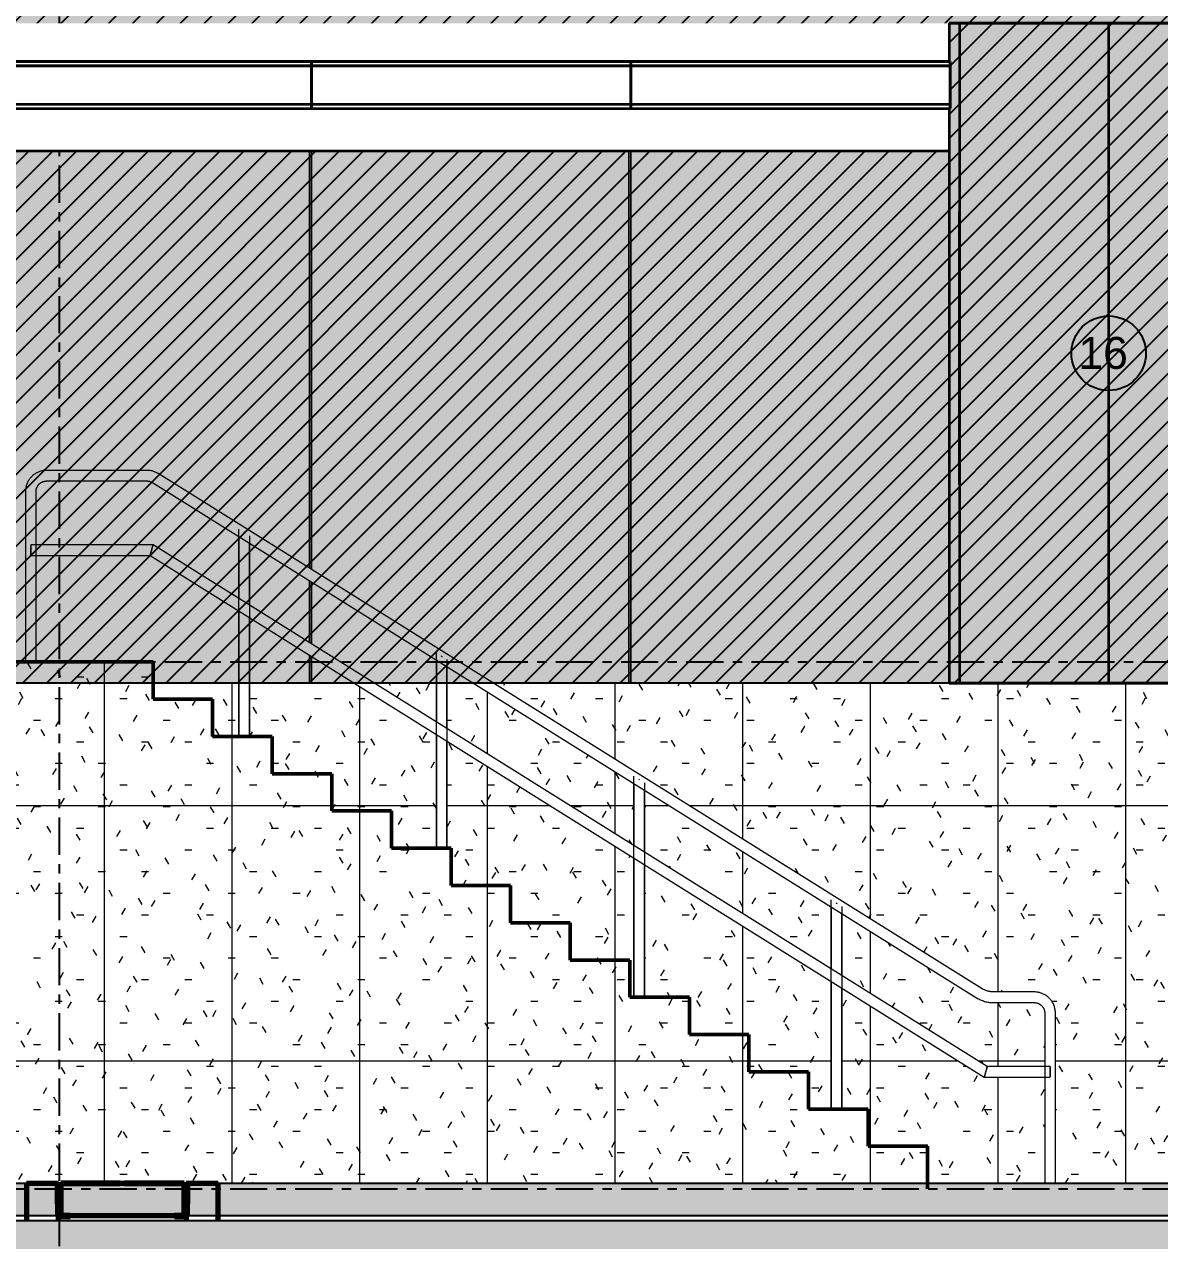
# Model space of a CAD drawing. Header units: millimetres. Extents: x -1379 to 1385823, y -4884429 to 548763.
# Drawn here: x 510165 to 515500, y -2343919 to -2338205 of the extents above; entities that cross this region are included whole.
import ezdxf
from ezdxf.enums import TextEntityAlignment as Align

# ---------------------------------------------------------------- set-up
doc = ezdxf.new("R2010")
doc.units = ezdxf.units.MM
doc.set_wipeout_variables(frame=1)
doc.linetypes.add('CENTER', pattern=[50.8, 31.75, -6.35, 6.35, -6.35])
doc.linetypes.add('TA_GL_000.70000', pattern=[1.925, 0.7, -0.175, 0.175, -0.175, 0.7])
for name, color, linetype in [('000 - 0_SYM_DWG_GRIDLINE_MAIN_COLOR_251', 7, 'Continuous'), ('000 - 0_SYM_DWG_SLOPE-SYM_TEXT_COLOR_3', 7, 'Continuous'), ('000 - CONCRETE_COL_HATCH_', 7, 'Continuous'), ('000 - EXISTING_PRECAST_CUT_COLOR_3', 7, 'Continuous'), ('000 - GRID', 7, 'CENTER')]:
    doc.layers.add(name, color=color, linetype=linetype)
for name, color, linetype, lineweight in [('A-ANNO-IDEN', 7, 'Continuous', 25), ('A-COLS-E', 7, 'Continuous', 35), ('A-DETL-GENF', 7, 'Continuous', 35), ('A-DETL-MEDM', 7, 'Continuous', 50), ('A-DETL-THIN', 7, 'Continuous', 25), ('A-DOOR-E', 7, 'Continuous', 35), ('A-FLOR-E', 7, 'Continuous', 35), ('A-FLOR-FNSH', 7, 'Continuous', 70), ('A-FLOR-HRAL', 7, 'Continuous', 35), ('A-FLOR-PATT', 7, 'Continuous', 70), ('A-GENM', 7, 'Continuous', 35), ('A-GLAZ-CURT', 7, 'Continuous', 35), ('A-WALL-PATT', 7, 'Continuous', 70), ('I-WALL-E', 7, 'Continuous', 50), ('S-BEAM', 7, 'Continuous', 35), ('S-STRS-E', 7, 'Continuous', 35), ('WALL-E', 7, 'Continuous', 50)]:
    doc.layers.add(name, color=color, linetype=linetype, lineweight=lineweight)
doc.styles.add('ARIAL', font='arial.ttf')
doc.styles.add('TA', font='', dxfattribs={"height": 4.5})
doc.styles.get('TA').set_extended_font_data('Cordia New')
pattern_1 = [(0, (11554.42, 0), (406.4, 101.6), [33.528, -271.272, 33.528, -271.272, -1625.6]), (0, (11554.42, 0), (406.4, 101.6), [-609.6, 33.528, -576.072, 33.528, -271.272, -711.2]), (0, (11554.42, 0), (406.4, 101.6), [-1524, 33.528, -169.672, 33.528, -474.472]), (120, (11706.82, 50.8), (-291.18818, 301.15272), [33.528, -271.272, 33.528, -271.272, -1625.6]), (120, (11706.82, 50.8), (-291.18818, 301.15272), [-609.6, 33.528, -576.072, 33.528, -271.272, -711.2]), (120, (11706.82, 50.8), (-291.18818, 301.15272), [-1524, 33.528, -169.672, 33.528, -474.472]), (240, (11757.62, 254), (-115.21182, -402.75272), [33.528, -271.272, 33.528, -271.272, -1625.6]), (240, (11757.62, 254), (-115.21182, -402.75272), [-609.6, 33.528, -576.072, 33.528, -271.272, -711.2]), (240, (11757.62, 254), (-115.21182, -402.75272), [-1524, 33.528, -169.672, 33.528, -474.472])]

# ---------------------------------------------------------------- blocks, each defined once
blk = doc.blocks.new('Handrail Type - Handrail_Internal_-5816216-IV01 - ELEVATION 3')
at = {"layer": 'A-FLOR-HRAL', "color": 7, "lineweight": 9}
for p, q in [((288404.6, 104300), (288404.6, 104324.1)), ((288404.6, 104324.1), (288404.6, 104300)), ((288404.6, 104300), (288404.6, 104275.9)), ((288404.6, 104275.9), (288404.6, 104300)), ((293194.6, 101850), (293194.6, 101874.1)), ((293194.6, 101874.1), (293194.6, 101850)), ((293194.6, 101850), (293194.6, 101825.9)), ((293194.6, 101825.9), (293194.6, 101850))]:
    blk.add_line(p, q, dxfattribs=at)
for points in [[(288972.5, 104300), (288971.8, 104297.8), (288970.6, 104293.5), (288968.8, 104287.4), (288967.3, 104282.1), (288966.2, 104278.1), (288965.7, 104276.4), (288965.5, 104275.9)], [(288965.5, 104275.9), (288965.7, 104276.4), (288966.2, 104278.1), (288967.3, 104282.1), (288968.8, 104287.4), (288970.6, 104293.5), (288971.8, 104297.8), (288972.5, 104300)], [(288972.5, 104300), (288973.1, 104302.2), (288974.3, 104306.5), (288976.1, 104312.6), (288977.6, 104317.9), (288978.7, 104321.9), (288979.2, 104323.6), (288979.4, 104324.1)], [(288979.4, 104324.1), (288979.2, 104323.6), (288978.7, 104321.9), (288977.6, 104317.9), (288976.1, 104312.6), (288974.3, 104306.5), (288973.1, 104302.2), (288972.5, 104300)], [(292892.5, 101850), (292893.1, 101852.2), (292894.3, 101856.5), (292896.1, 101862.6), (292897.6, 101867.9), (292898.7, 101871.9), (292899.2, 101873.6), (292899.4, 101874.1)], [(292899.4, 101874.1), (292899.2, 101873.6), (292898.7, 101871.9), (292897.6, 101867.9), (292896.1, 101862.6), (292894.3, 101856.5), (292893.1, 101852.2), (292892.5, 101850)], [(292892.5, 101850), (292891.8, 101847.8), (292890.6, 101843.5), (292888.8, 101837.4), (292887.3, 101832.1), (292886.2, 101828.1), (292885.7, 101826.4), (292885.5, 101825.9)], [(292885.5, 101825.9), (292885.7, 101826.4), (292886.2, 101828.1), (292887.3, 101832.1), (292888.8, 101837.4), (292890.6, 101843.5), (292891.8, 101847.8), (292892.5, 101850)]]:
    blk.add_open_spline(points, degree=3, dxfattribs=at)
blk = doc.blocks.new('Railing - 50mm-V142-IV01 - ELEVATION 3')
at = {"layer": 'A-FLOR-HRAL', "color": 7, "lineweight": 9}
for p, q in [((289382.6, 103425), (289382.6, 104398.1)), ((289405.4, 104384), (289407.6, 104382.5)), ((289407.6, 104382.5), (289409.9, 104381)), ((289432.6, 104366.9), (289432.6, 103425)), ((289407.6, 103425), (289407.6, 103425)), ((289407.6, 103425), (289407.6, 103425))]:
    blk.add_line(p, q, dxfattribs=at)
blk = doc.blocks.new('Railing - 50mm-V143-IV01 - ELEVATION 3')
at = {"layer": 'A-FLOR-HRAL', "color": 7, "lineweight": 9}
for p, q in [((290310.6, 102900), (290310.6, 103818.1)), ((290333.4, 103804), (290335.6, 103802.5)), ((290335.6, 103802.5), (290337.9, 103801)), ((290360.6, 103786.9), (290360.6, 102900)), ((290335.6, 102900), (290335.6, 102900)), ((290335.6, 102900), (290335.6, 102900))]:
    blk.add_line(p, q, dxfattribs=at)
blk = doc.blocks.new('Railing - 50mm-5817114-IV01 - ELEVATION 3')
at = {"layer": 'A-FLOR-HRAL', "color": 7, "lineweight": 9}
for p, q in [((291238.6, 102200), (291238.6, 103238.1)), ((291261.4, 103224), (291263.6, 103222.5)), ((291263.6, 103222.5), (291265.9, 103221)), ((291288.6, 103206.9), (291288.6, 102200)), ((291263.6, 102200), (291263.6, 102200)), ((291263.6, 102200), (291263.6, 102200))]:
    blk.add_line(p, q, dxfattribs=at)
blk = doc.blocks.new('Railing - 50mm-5817112-IV01 - ELEVATION 3')
at = {"layer": 'A-FLOR-HRAL', "color": 7, "lineweight": 9}
for p, q in [((292166.6, 101675), (292166.6, 102658.1)), ((292189.4, 102644), (292191.6, 102642.5)), ((292191.6, 102642.5), (292193.9, 102641)), ((292216.6, 102626.9), (292216.6, 101675)), ((292191.6, 101675), (292191.6, 101675)), ((292191.6, 101675), (292191.6, 101675))]:
    blk.add_line(p, q, dxfattribs=at)
blk = doc.blocks.new('Railing - Railing-5817338-IV01 - ELEVATION 3')
at = {"color": 7}
for name in ['Railing - 50mm-V142-IV01 - ELEVATION 3', 'Railing - 50mm-V143-IV01 - ELEVATION 3', 'Railing - 50mm-5817114-IV01 - ELEVATION 3', 'Railing - 50mm-5817112-IV01 - ELEVATION 3']:
    blk.add_blockref(name, (0, 0), dxfattribs=at)
blk = doc.blocks.new('Top Rail Type - Top Rail_Internal_-5817344-IV01 - ELEVATION 3')
at = {"layer": 'A-FLOR-HRAL', "color": 7, "lineweight": 9}
for p, q in [((288951, 104675), (288479.6, 104675)), ((288479.6, 104625), (288951, 104625)), ((288977.5, 104617.4), (292848.8, 102197.8)), ((292875.3, 102240.2), (289004, 104659.8)), ((288379.6, 104575), (288379.6, 103775)), ((288429.6, 103775), (288429.6, 104575)), ((288404.6, 103775), (288380.5, 103775)), ((288380.5, 103775), (288404.6, 103775)), ((288404.6, 103775), (288428.8, 103775)), ((288428.8, 103775), (288404.6, 103775)), ((293119.6, 102225), (292928.3, 102225)), ((292928.3, 102175), (293119.6, 102175)), ((293169.6, 102125), (293169.6, 101325)), ((293219.6, 101325), (293219.6, 102125)), ((293194.6, 101325), (293170.5, 101325)), ((293170.5, 101325), (293194.6, 101325)), ((293194.6, 101325), (293218.8, 101325)), ((293218.8, 101325), (293194.6, 101325))]:
    blk.add_line(p, q, dxfattribs=at)
at = {"layer": 'A-FLOR-HRAL', "color": 7, "lineweight": 9, "flags": 128}
for points in [[(288479.6, 104675), (288475.6, 104674.9), (288471.6, 104674.7), (288467.7, 104674.3), (288463.7, 104673.7), (288459.8, 104673), (288455.9, 104672.1), (288452, 104671.1), (288448.2, 104669.9), (288444.4, 104668.6), (288440.7, 104667.1), (288437, 104665.5), (288433.5, 104663.7), (288429.9, 104661.8), (288426.5, 104659.7), (288423.2, 104657.5), (288419.9, 104655.2), (288416.8, 104652.8), (288413.7, 104650.2), (288410.7, 104647.5), (288407.9, 104644.7), (288405.2, 104641.7), (288402.6, 104638.7), (288400.1, 104635.6), (288397.7, 104632.4), (288395.5, 104629), (288393.4, 104625.6), (288391.4, 104622.1), (288389.6, 104618.6), (288388, 104614.9), (288386.4, 104611.2), (288385.1, 104607.5), (288383.8, 104603.7), (288382.8, 104599.8), (288381.8, 104595.9), (288381.1, 104592), (288380.5, 104588), (288380, 104584.1), (288379.8, 104580.1), (288379.6, 104576.1), (288379.6, 104575)], [(289004, 104659.8), (289000.5, 104661.9), (288997, 104663.8), (288993.4, 104665.5), (288989.8, 104667.2), (288986, 104668.6), (288982.3, 104670), (288978.5, 104671.1), (288974.6, 104672.2), (288970.7, 104673), (288966.7, 104673.7), (288962.8, 104674.3), (288958.8, 104674.7), (288954.8, 104674.9), (288951, 104675)], [(288429.6, 104575), (288429.7, 104577), (288429.8, 104579), (288430, 104581), (288430.3, 104583), (288430.6, 104584.9), (288431.1, 104586.9), (288431.6, 104588.8), (288432.2, 104590.7), (288432.8, 104592.6), (288433.6, 104594.5), (288434.4, 104596.3), (288435.3, 104598.1), (288436.2, 104599.8), (288437.3, 104601.6), (288438.4, 104603.2), (288439.5, 104604.9), (288440.8, 104606.4), (288442, 104608), (288443.4, 104609.4), (288444.8, 104610.9), (288446.3, 104612.2), (288447.8, 104613.5), (288449.3, 104614.8), (288451, 104616), (288452.6, 104617.1), (288454.3, 104618.1), (288456.1, 104619.1), (288457.8, 104620), (288459.7, 104620.8), (288461.5, 104621.6), (288463.4, 104622.3), (288465.3, 104622.9), (288467.2, 104623.4), (288469.2, 104623.9), (288471.1, 104624.3), (288473.1, 104624.6), (288475.1, 104624.8), (288477.1, 104624.9), (288479.1, 104625), (288479.6, 104625)], [(288951, 104625), (288953, 104625), (288954.9, 104624.8), (288956.9, 104624.6), (288958.9, 104624.4), (288960.9, 104624), (288962.8, 104623.6), (288964.8, 104623.1), (288966.7, 104622.5), (288968.6, 104621.8), (288970.4, 104621.1), (288972.2, 104620.2), (288974, 104619.3), (288975.8, 104618.4), (288977.5, 104617.4)], [(292928.3, 102225), (292924.3, 102225.1), (292920.3, 102225.3), (292916.3, 102225.7), (292912.4, 102226.3), (292908.4, 102227), (292904.5, 102227.9), (292900.7, 102228.9), (292896.9, 102230.1), (292893.1, 102231.4), (292889.4, 102232.9), (292885.7, 102234.5), (292882.1, 102236.3), (292878.6, 102238.2), (292875.3, 102240.2)], [(293219.6, 102125), (293219.6, 102129), (293219.3, 102133), (293218.9, 102137), (293218.4, 102140.9), (293217.6, 102144.9), (293216.8, 102148.8), (293215.7, 102152.6), (293214.6, 102156.5), (293213.2, 102160.2), (293211.7, 102163.9), (293210.1, 102167.6), (293208.3, 102171.2), (293206.4, 102174.7), (293204.4, 102178.1), (293202.2, 102181.5), (293199.8, 102184.7), (293197.4, 102187.9), (293194.8, 102190.9), (293192.1, 102193.9), (293189.3, 102196.7), (293186.4, 102199.5), (293183.3, 102202.1), (293180.2, 102204.6), (293177, 102206.9), (293173.7, 102209.1), (293170.3, 102211.2), (293166.8, 102213.2), (293163.2, 102215), (293159.6, 102216.7), (293155.9, 102218.2), (293152.1, 102219.6), (293148.3, 102220.8), (293144.5, 102221.9), (293140.6, 102222.8), (293136.6, 102223.5), (293132.7, 102224.1), (293128.7, 102224.6), (293124.7, 102224.9), (293120.7, 102225), (293119.6, 102225)], [(292848.8, 102197.8), (292854, 102194.7), (292859.2, 102191.9), (292864.6, 102189.2), (292870.1, 102186.8), (292875.7, 102184.5), (292881.3, 102182.5), (292887.1, 102180.8), (292892.9, 102179.2), (292898.7, 102177.9), (292904.6, 102176.9), (292910.6, 102176.1), (292916.5, 102175.5), (292922.5, 102175.1), (292928.3, 102175)], [(293119.6, 102175), (293121.6, 102175), (293123.6, 102174.8), (293125.6, 102174.6), (293127.6, 102174.4), (293129.6, 102174), (293131.5, 102173.6), (293133.5, 102173.1), (293135.4, 102172.5), (293137.2, 102171.8), (293139.1, 102171.1), (293140.9, 102170.2), (293142.7, 102169.3), (293144.5, 102168.4), (293146.2, 102167.4), (293147.9, 102166.3), (293149.5, 102165.1), (293151.1, 102163.9), (293152.6, 102162.6), (293154.1, 102161.2), (293155.5, 102159.8), (293156.9, 102158.4), (293158.2, 102156.9), (293159.4, 102155.3), (293160.6, 102153.7), (293161.7, 102152), (293162.8, 102150.3), (293163.7, 102148.6), (293164.6, 102146.8), (293165.5, 102145), (293166.2, 102143.1), (293166.9, 102141.2), (293167.5, 102139.3), (293168.1, 102137.4), (293168.5, 102135.5), (293168.9, 102133.5), (293169.2, 102131.5), (293169.4, 102129.5), (293169.6, 102127.5), (293169.6, 102125.5), (293169.6, 102125)]]:
    blk.add_lwpolyline(points, dxfattribs=at)
blk = doc.blocks.new('Handrail Type - Handrail_Internal_-5817361-IV01 - ELEVATION 3')
at = {"layer": 'A-FLOR-HRAL', "color": 7, "lineweight": 9}
for p, q in [((288479.6, 104325), (288404.6, 104325)), ((288404.6, 104300), (288404.6, 104324.1)), ((288404.6, 104324.1), (288404.6, 104300)), ((288404.6, 104300), (288404.6, 104275.9)), ((288404.6, 104275.9), (288404.6, 104300)), ((288404.6, 104275), (288479.6, 104275)), ((288979.6, 104325), (288479.6, 104325)), ((288479.6, 104275), (288965.3, 104275)), ((288965.3, 104275), (292885.3, 101825)), ((292899.6, 101875), (288979.6, 104325)), ((293119.6, 101875), (292899.6, 101875)), ((293194.6, 101875), (293119.6, 101875)), ((293194.6, 101850), (293194.6, 101874.1)), ((293194.6, 101874.1), (293194.6, 101850)), ((292885.3, 101825), (293119.6, 101825)), ((293119.6, 101825), (293194.6, 101825)), ((293194.6, 101850), (293194.6, 101825.9)), ((293194.6, 101825.9), (293194.6, 101850))]:
    blk.add_line(p, q, dxfattribs=at)
for points in [[(288972.5, 104300), (288971.8, 104297.8), (288970.6, 104293.5), (288968.8, 104287.4), (288967.3, 104282.1), (288966.2, 104278.1), (288965.5, 104275.6), (288965.3, 104275), (288965.3, 104275)], [(288965.5, 104275.9), (288965.7, 104276.4), (288966.2, 104278.1), (288967.3, 104282.1), (288968.8, 104287.4), (288970.6, 104293.5), (288971.8, 104297.8), (288972.5, 104300)], [(288972.5, 104300), (288973.1, 104302.2), (288974.3, 104306.5), (288976.1, 104312.6), (288977.6, 104317.9), (288978.7, 104321.9), (288979.2, 104323.6), (288979.4, 104324.1)], [(292892.5, 101850), (292893.1, 101852.2), (292894.3, 101856.5), (292896.1, 101862.6), (292897.6, 101867.9), (292898.7, 101871.9), (292899.2, 101873.6), (292899.4, 101874.1)], [(292892.5, 101850), (292891.8, 101847.8), (292890.6, 101843.5), (292888.8, 101837.4), (292887.3, 101832.1), (292886.2, 101828.1), (292885.5, 101825.6), (292885.3, 101825), (292885.3, 101825)], [(292885.5, 101825.9), (292885.7, 101826.4), (292886.2, 101828.1), (292887.3, 101832.1), (292888.8, 101837.4), (292890.6, 101843.5), (292891.8, 101847.8), (292892.5, 101850)]]:
    blk.add_open_spline(points, degree=3, dxfattribs=at)
for points in [[(288979.6, 104325), (288979.6, 104325), (288979.1, 104323.2), (288977.6, 104317.9), (288976.1, 104312.6), (288974.3, 104306.5), (288973.1, 104302.2), (288972.5, 104300)], [(292899.6, 101875), (292899.6, 101875), (292899.1, 101873.2), (292897.6, 101867.9), (292896.1, 101862.6), (292894.3, 101856.5), (292893.1, 101852.2), (292892.5, 101850)]]:
    blk.add_open_spline(points, degree=3, knots=[0.5, 0.5, 0.5, 0.5, 0.6666667, 0.75, 0.8333333, 0.9166667, 1, 1, 1, 1], dxfattribs=at)
blk = doc.blocks.new('DPA_Curved type B 1 - Curved Type B-5846795-IV01 - ELEVATION 3')
at = {"layer": 'A-GLAZ-CURT', "color": 7}
for p, q in [((294219.6, 106775), (292719.6, 106775)), ((292719.6, 106775), (292769.6, 106775)), ((292719.6, 106775), (292719.6, 106595)), ((292769.6, 106775), (293119.6, 106775)), ((292769.6, 106775), (292769.6, 103675)), ((292769.6, 106775), (292769.6, 103675)), ((293120.6, 106775), (293469.6, 106775)), ((293469.6, 106775), (294169.6, 106775)), ((293469.6, 106775), (293469.6, 103675)), ((294169.6, 106775), (294219.6, 106775)), ((294169.6, 106775), (294169.6, 103675)), ((294169.6, 106775), (294169.6, 103675)), ((294219.6, 103675), (294219.6, 106775)), ((294219.6, 106775), (294219.6, 103675)), ((292719.6, 106375), (292719.6, 103675)), ((292719.6, 106175), (292719.6, 103675)), ((292769.6, 103675), (292719.6, 103675)), ((292719.6, 103675), (294219.6, 103675)), ((293001.1, 103675), (292769.6, 103675)), ((293119.6, 103675), (293001.6, 103675)), ((293469.6, 103675), (293120.6, 103675)), ((294169.6, 103675), (293469.6, 103675)), ((294219.6, 103675), (294169.6, 103675))]:
    blk.add_line(p, q, dxfattribs=at)
blk = doc.blocks.new('DPA_TAG_Multi Tags_Specific - Exterior-5922051-IV01 - ELEVATION 3')
at = {"layer": 'A-ANNO-IDEN', "color": 7}
blk.add_circle((281495, 108300), 350, dxfattribs=at)
blk = doc.blocks.new('DPA_CP_Entrance Canopy - Entrance Canopy-4067023-IV01 - ELEVATION 3')
at = {"layer": 'A-GLAZ-CURT', "color": 7}
for p, q in [((282224.6, 106595), (282224.6, 106575)), ((282224.6, 106575), (282224.6, 106595)), ((283724.6, 106595), (282224.6, 106595)), ((282224.6, 106595), (283724.6, 106595)), ((282224.6, 106575), (283724.6, 106575)), ((282224.6, 106575), (283724.6, 106575)), ((282224.6, 106395), (282224.6, 106575)), ((282224.6, 106575), (282224.6, 106375)), ((283724.6, 106575), (282224.6, 106575)), ((282224.6, 106575), (283724.6, 106575)), ((283724.6, 106595), (283724.6, 106575)), ((283724.6, 106575), (283724.6, 106595)), ((283724.6, 106375), (283724.6, 106575)), ((283724.6, 106575), (283724.6, 106395)), ((282224.6, 106375), (282224.6, 106395)), ((282224.6, 106395), (283724.6, 106395)), ((282224.6, 106395), (283724.6, 106395)), ((283724.6, 106395), (283724.6, 106375)), ((282224.6, 106375), (283724.6, 106375)), ((282224.6, 106375), (283724.6, 106375))]:
    blk.add_line(p, q, dxfattribs=at)
blk = doc.blocks.new('DPA_GM-Manhole Cover Type 2 - 600x600-V139-IV01 - ELEVATION 3')
at = {"layer": 'A-GENM', "color": 7, "lineweight": 70}
for p, q in [((288385.6, 101325), (288385.6, 101150)), ((288530.6, 101325), (288385.6, 101325)), ((288535.6, 101325), (288530.6, 101325)), ((288530.6, 101325), (288530.6, 101170)), ((288530.6, 101230), (288530.6, 101325)), ((288535.6, 101175), (288535.6, 101325)), ((288825.6, 101327), (288545.6, 101327)), ((288545.6, 101327), (288545.6, 101325)), ((289125.6, 101325), (288545.6, 101325)), ((288545.6, 101325), (288545.6, 101175)), ((288545.6, 101325), (288825.6, 101325)), ((288825.6, 101325), (288825.6, 101327)), ((289125.6, 101327), (288845.6, 101327)), ((288845.6, 101327), (288845.6, 101325)), ((288845.6, 101325), (289125.6, 101325)), ((289125.6, 101325), (289125.6, 101327)), ((289125.6, 101175), (289125.6, 101325)), ((289140.6, 101325), (289135.6, 101325)), ((289135.6, 101325), (289135.6, 101175)), ((289140.6, 101170), (289140.6, 101325)), ((289285.6, 101325), (289140.6, 101325)), ((289140.6, 101325), (289140.6, 101230)), ((289285.6, 101150), (289285.6, 101325)), ((288535.6, 101230), (288530.6, 101230)), ((288535.6, 101150), (288535.6, 101230)), ((289140.6, 101230), (289135.6, 101230)), ((289135.6, 101230), (289135.6, 101150)), ((288530.6, 101170), (288590.6, 101170)), ((288590.6, 101175), (288535.6, 101175)), ((288545.6, 101175), (289125.6, 101175)), ((288590.6, 101170), (288590.6, 101175)), ((289080.6, 101175), (289080.6, 101170)), ((289135.6, 101175), (289080.6, 101175)), ((289080.6, 101170), (289140.6, 101170))]:
    blk.add_line(p, q, dxfattribs=at)
at = {"layer": 'A-GENM', "color": 7}
for p, q in [((289140.6, 101325), (288530.6, 101325)), ((289135.6, 101325), (288535.6, 101325)), ((289135.6, 101175), (288535.6, 101175)), ((288535.6, 101150), (288535.6, 101170)), ((288590.6, 101175), (288590.6, 101170)), ((289080.6, 101175), (288590.6, 101175)), ((288590.6, 101170), (289080.6, 101170)), ((289080.6, 101170), (289080.6, 101175)), ((289135.6, 101170), (289135.6, 101150))]:
    blk.add_line(p, q, dxfattribs=at)
blk = doc.blocks.new('DPA_Rectangular - 300 x 700mm-V120-IV01 - ELEVATION 3')
at = {"layer": 'A-COLS-E', "color": 7}
for p, q in [((292829.6, 103675), (293529.6, 103675)), ((293529.6, 103675), (292829.6, 103675))]:
    blk.add_line(p, q, dxfattribs=at)
blk = doc.blocks.new('Top Rail Type - Top Rail_Internal_-4728313-IV01 - ELEVATION 3')
at = {"layer": 'A-FLOR-HRAL', "color": 7, "lineweight": 9}
for p, q in [((288966.7, 104622.5), (288968.6, 104621.8)), ((288430.6, 104584.9), (288431.1, 104586.9)), ((288404.6, 103775), (288380.5, 103775)), ((288380.5, 103775), (288404.6, 103775)), ((288404.6, 103775), (288428.8, 103775)), ((288428.8, 103775), (288404.6, 103775)), ((293129.6, 102174), (293131.5, 102173.6)), ((293194.6, 101325), (293170.5, 101325)), ((293170.5, 101325), (293194.6, 101325)), ((293194.6, 101325), (293218.8, 101325)), ((293218.8, 101325), (293194.6, 101325))]:
    blk.add_line(p, q, dxfattribs=at)
at = {"layer": 'A-FLOR-HRAL', "color": 7, "lineweight": 9, "flags": 128}
for points in [[(288479.6, 104675), (288475.6, 104674.9), (288471.6, 104674.7), (288467.7, 104674.3), (288463.7, 104673.7), (288459.8, 104673), (288455.9, 104672.1), (288452, 104671.1), (288448.2, 104669.9), (288444.4, 104668.6), (288440.7, 104667.1), (288437, 104665.5), (288433.5, 104663.7), (288429.9, 104661.8), (288426.5, 104659.7), (288423.2, 104657.5), (288419.9, 104655.2), (288416.8, 104652.8), (288413.7, 104650.2), (288410.7, 104647.5), (288407.9, 104644.7), (288405.2, 104641.7), (288402.6, 104638.7), (288400.1, 104635.6), (288397.7, 104632.4), (288395.5, 104629), (288393.4, 104625.6), (288391.4, 104622.1), (288389.6, 104618.6), (288388, 104614.9), (288386.4, 104611.2), (288385.1, 104607.5), (288383.8, 104603.7), (288382.8, 104599.8), (288381.8, 104595.9), (288381.1, 104592), (288380.5, 104588), (288380, 104584.1), (288379.8, 104580.1), (288379.6, 104576.1)], [(289004, 104659.8), (289000.5, 104661.9), (288997, 104663.8), (288993.4, 104665.5), (288989.8, 104667.2), (288986, 104668.6), (288982.3, 104670), (288978.5, 104671.1), (288974.6, 104672.2), (288970.7, 104673), (288966.7, 104673.7), (288962.8, 104674.3), (288958.8, 104674.7), (288954.8, 104674.9), (288951, 104675)], [(288464, 104622.5), (288465.3, 104622.9), (288467.2, 104623.4)], [(288436.4, 104600.1), (288437.3, 104601.6), (288438, 104602.7)], [(293219.6, 102125), (293219.6, 102129), (293219.3, 102133), (293218.9, 102137), (293218.4, 102140.9), (293217.6, 102144.9), (293216.8, 102148.8), (293215.7, 102152.6), (293214.6, 102156.5), (293213.2, 102160.2), (293211.7, 102163.9), (293210.1, 102167.6), (293208.3, 102171.2), (293206.4, 102174.7), (293204.4, 102178.1), (293202.2, 102181.5), (293199.8, 102184.7), (293197.4, 102187.9), (293194.8, 102190.9), (293192.1, 102193.9), (293189.3, 102196.7), (293186.4, 102199.5), (293183.3, 102202.1), (293180.2, 102204.6), (293177, 102206.9), (293173.7, 102209.1), (293170.3, 102211.2), (293166.8, 102213.2), (293163.2, 102215), (293159.6, 102216.7), (293155.9, 102218.2), (293152.1, 102219.6), (293148.3, 102220.8), (293144.5, 102221.9), (293140.6, 102222.8), (293136.6, 102223.5), (293132.7, 102224.1), (293128.7, 102224.6), (293124.7, 102224.9), (293120.7, 102225), (293120.6, 102225)], [(292848.8, 102197.8), (292854, 102194.7), (292859.2, 102191.9), (292864.6, 102189.2), (292870.1, 102186.8), (292875.7, 102184.5), (292881.3, 102182.5), (292887.1, 102180.8), (292892.9, 102179.2), (292898.7, 102177.9), (292904.6, 102176.9), (292910.6, 102176.1), (292916.5, 102175.5), (292922.5, 102175.1), (292928.3, 102175)], [(293144.8, 102168.2), (293146.2, 102167.4), (293147.4, 102166.6)], [(293167.1, 102140.7), (293167.5, 102139.3), (293168.1, 102137.4)]]:
    blk.add_lwpolyline(points, dxfattribs=at)
blk = doc.blocks.new('A20 - _Wall_ Access Panel 1300x1350-3801964-IV01 - ELEVATION 3')
at = {"layer": 'A-DOOR-E', "color": 7}
for p, q in [((292769.6, 105890), (292769.6, 104610)), ((292769.6, 104610), (292769.6, 105890)), ((292769.6, 105890), (292769.6, 104610)), ((292769.6, 104610), (292769.6, 105890))]:
    blk.add_line(p, q, dxfattribs=at)
blk = doc.blocks.new('Railing - 50mm-5816639-IV01 - ELEVATION 3')
at = {"layer": 'A-FLOR-HRAL', "color": 7, "lineweight": 9}
for p, q in [((289382.6, 104364.3), (289382.6, 104073.1)), ((289432.6, 104041.9), (289432.6, 104333)), ((289382.6, 104014.3), (289382.6, 103425)), ((289432.6, 103425), (289432.6, 103983)), ((289407.6, 103425), (289407.6, 103425)), ((289407.6, 103425), (289407.6, 103425))]:
    blk.add_line(p, q, dxfattribs=at)
blk = doc.blocks.new('Railing - 50mm-5816637-IV01 - ELEVATION 3')
at = {"layer": 'A-FLOR-HRAL', "color": 7, "lineweight": 9}
for p, q in [((290310.6, 103784.2), (290310.6, 103493.1)), ((290360.6, 103461.9), (290360.6, 103752.9)), ((290310.6, 103434.2), (290310.6, 102900.4)), ((290360.6, 102900.4), (290360.6, 103402.9)), ((290335.6, 102900), (290335.6, 102900)), ((290335.6, 102900), (290335.6, 102900))]:
    blk.add_line(p, q, dxfattribs=at)
blk = doc.blocks.new('Railing - 50mm-5816477-IV01 - ELEVATION 3')
at = {"layer": 'A-FLOR-HRAL', "color": 7, "lineweight": 9}
for p, q in [((291238.6, 103204.2), (291238.6, 102913.1)), ((291288.6, 102881.9), (291288.6, 103172.9)), ((291238.6, 102854.2), (291238.6, 102200)), ((291288.6, 102200), (291288.6, 102822.9)), ((291263.6, 102200), (291263.6, 102200)), ((291263.6, 102200), (291263.6, 102200))]:
    blk.add_line(p, q, dxfattribs=at)
blk = doc.blocks.new('Railing - 50mm-5816475-IV01 - ELEVATION 3')
at = {"layer": 'A-FLOR-HRAL', "color": 7, "lineweight": 9}
for p, q in [((292166.6, 102624.2), (292166.6, 102332.9)), ((292216.6, 102301.7), (292216.6, 102592.9)), ((292166.6, 102274.2), (292166.6, 101675)), ((292216.6, 101675), (292216.6, 102242.9)), ((292191.6, 101675), (292191.6, 101675)), ((292191.6, 101675), (292191.6, 101675))]:
    blk.add_line(p, q, dxfattribs=at)
blk = doc.blocks.new('Railing - Railing-3996589-IV01 - ELEVATION 3')
at = {"color": 7}
for name in ['Railing - 50mm-5816639-IV01 - ELEVATION 3', 'Railing - 50mm-5816637-IV01 - ELEVATION 3', 'Railing - 50mm-5816477-IV01 - ELEVATION 3', 'Railing - 50mm-5816475-IV01 - ELEVATION 3']:
    blk.add_blockref(name, (0, 0), dxfattribs=at)
blk = doc.blocks.new('C-1-IV01_REV00_20260614-165348_ELEVATION_3_EX')
at = {"layer": 'A-DETL-GENF', "lineweight": 9}
h = blk.add_hatch(dxfattribs=at)
h.set_pattern_fill('FP_55', style=0, pattern_type=2)
h.set_pattern_definition([(45, (11554.42, 0), (0, 449.0128), [317.5, -317.5]), (45, (11470.23, 84.2), (0, 449.0128), [317.5, -317.5]), (45, (11386.04, 168.38), (0, 449.0128), [317.5, -317.5]), (135, (11386.04, 224.5), (-449.0128, 3e-14), [317.5, -317.5]), (135, (11470.23, 308.7), (-449.0128, 3e-14), [317.5, -317.5]), (135, (11554.42, 392.9), (-449.0128, 3e-14), [317.5, -317.5])])
h.paths.add_polyline_path([(-5122.3, 99744.9), (25473.7, 99744.9), (25473.7, 101000), (20595, 101000), (20595, 101150), (-5122.3, 101150)])
at = {"layer": 'A-FLOR-PATT', "lineweight": 35}
blk.add_hatch(color=7, dxfattribs=at).paths.add_polyline_path([(-2976.9, 101175), (19565.4, 101175), (19565.4, 101325), (-2976.9, 101325)])
at = {"layer": 'A-WALL-PATT', "lineweight": 9}
h = blk.add_hatch(dxfattribs=at)
h.set_pattern_fill('FP_38', style=0, pattern_type=2)
h.set_pattern_definition(pattern_1)
h.paths.add_polyline_path([(7785.4, 101325), (7990.9, 101325), (7990.9, 101327), (8170, 101327), (8170, 103775), (185, 103775), (185, 101325), (7307.3, 101325)])
h = blk.add_hatch(dxfattribs=at)
h.set_pattern_fill('FP_39', style=0, pattern_type=2)
h.set_pattern_definition([(0, (12525, 100125), (0, 1200), []), (90, (12525, 100125), (-600, 4e-14), [])])
h.paths.add_polyline_path([(7785.4, 101325), (7990.9, 101325), (7990.9, 101327), (8170, 101327), (8170, 103775), (185, 103775), (185, 101325), (7307.3, 101325)])
h = blk.add_hatch(dxfattribs=at)
h.set_pattern_fill('FP_38', style=0, pattern_type=2)
h.set_pattern_definition(pattern_1)
h.paths.add_polyline_path([(8621.9, 101325), (12064.7, 101325), (12064.7, 101500), (11785, 101500), (11785, 101675), (11505, 101675), (11505, 101850), (11225, 101850), (11225, 102025), (10945, 102025), (10945, 102200), (10665, 102200), (10665, 102375), (10385, 102375), (10385, 102550), (10105, 102550), (10105, 102725), (9825, 102725), (9825, 102900), (9545, 102900.4), (9545, 103075), (9265, 103075), (9265, 103250), (8985, 103250), (8985, 103425), (8705, 103425), (8705, 103600), (8425, 103600), (8425, 103775), (8170, 103775), (8170, 101327), (8270.9, 101326.4), (8270.9, 101325), (8290.9, 101325), (8290.9, 101327), (8570.9, 101327), (8570.9, 101325), (8585.9, 101325)])
h = blk.add_hatch(dxfattribs=at)
h.set_pattern_fill('FP_42', style=0, pattern_type=2)
h.set_pattern_definition([(0, (12540.4, 101325), (0, 1200), []), (90, (12540.44, 101325), (-600, 4e-14), [])])
h.paths.add_polyline_path([(8621.9, 101325), (12064.7, 101325), (12064.7, 101500), (11785, 101500), (11785, 101675), (11505, 101675), (11505, 101850), (11225, 101850), (11225, 102025), (10945, 102025), (10945, 102200), (10665, 102200), (10665, 102375), (10385, 102375), (10385, 102550), (10105, 102550), (10105, 102725), (9825, 102725), (9825, 102900), (9545, 102900.4), (9545, 103075), (9265, 103075), (9265, 103250), (8985, 103250), (8985, 103425), (8705, 103425), (8705, 103600), (8425, 103600), (8425, 103775), (8170, 103775), (8170, 101327), (8270.9, 101326.4), (8270.9, 101325), (8290.9, 101325), (8290.9, 101327), (8570.9, 101327), (8570.9, 101325), (8585.9, 101325)])
h = blk.add_hatch(dxfattribs=at)
h.set_pattern_fill('FP_38', style=0, pattern_type=2)
h.set_pattern_definition(pattern_1)
h.paths.add_polyline_path([(13044.1, 101325), (16695, 101325), (16695, 103675), (10025, 103675), (12327.4, 102237.4), (12350.7, 102228.1), (12373.7, 102225), (12573.8, 102223.9), (12594.5, 102220.3), (12617.9, 102209.4), (12632.9, 102198), (12642.1, 102187.9), (12649.9, 102177.2), (12655.9, 102166.4), (12662.4, 102146.7), (12665, 102125), (12665, 101325), (12924.6, 101325)])
h.paths.add_polyline_path([(12207.5, 101325), (12615, 101325), (12615, 101825), (12329.3, 101825.9), (11661.6, 102243), (11662, 101675), (11785, 101675), (11785, 101500), (12065, 101500), (12064.7, 101325), (12087.9, 101325)])
h.paths.add_polyline_path([(11612, 101675), (11612, 102274.2), (10733.6, 102823.2), (10734, 102200), (10945, 102199.5), (10945, 102025), (11225, 102024.5), (11225, 101850), (11505, 101849.5), (11505, 101675), (11609.9, 101675)])
h.paths.add_polyline_path([(12345, 101875), (12615, 101875), (12614.3, 102131.1), (12611.8, 102142.2), (12606.1, 102153.1), (12594.5, 102165.1), (12589.6, 102168.5), (12573.3, 102174.2), (12565, 102175), (12367.8, 102175.9), (12327, 102182.7), (12318.9, 102186.2), (12289.6, 102200.6), (11661.4, 102593.3), (11662, 102301.9), (12344.8, 101875.2)])
h.paths.add_polyline_path([(10684, 102200), (10684, 102854.2), (9805.6, 103403.1), (9807, 102900), (9825, 102899.5), (9825, 102725), (10105, 102724.5), (10105, 102550), (10385, 102549.5), (10385, 102375), (10665, 102374.5), (10665, 102200)])
h.paths.add_polyline_path([(11612.4, 102332.9), (11612, 102624.2), (10733.4, 103173.3), (10734, 102881.9), (11612, 102333.1)])
h.paths.add_polyline_path([(9756, 102900), (9756, 103434.2), (9370.7, 103675), (8877.8, 103675), (8878, 103425), (8985, 103424.5), (8985, 103250), (9265, 103249.5), (9265, 103075), (9545, 103074.5), (9545, 102900), (9697.6, 102900)])
h.paths.add_polyline_path([(10684.4, 102912.9), (10684, 103204.2), (9930.7, 103675), (9805.5, 103675), (9806, 103461.9), (10684, 102913.1)])
h.paths.add_polyline_path([(8828, 103425), (8828, 103675), (8425.7, 103675), (8425, 103672.1), (8425, 103600), (8705, 103599.1), (8705, 103425), (8741.5, 103425)])
h.paths.add_polyline_path([(9756.4, 103492.9), (9756, 103675), (9465, 103675), (9756, 103493.1)])
h = blk.add_hatch(dxfattribs=at)
h.set_pattern_fill('FP_41', style=0, pattern_type=2)
h.set_pattern_definition([(0, (3540.4, 101325), (0, 1200), []), (90, (3540.44, 101325), (-600, 4e-14), [])])
h.paths.add_polyline_path([(13044.1, 101325), (16695, 101325), (16695, 103675), (10025, 103675), (12327.4, 102237.4), (12350.7, 102228.1), (12373.7, 102225), (12573.8, 102223.9), (12594.5, 102220.3), (12617.9, 102209.4), (12632.9, 102198), (12642.1, 102187.9), (12649.9, 102177.2), (12655.9, 102166.4), (12662.4, 102146.7), (12665, 102125), (12665, 101325), (12924.6, 101325)])
h.paths.add_polyline_path([(12207.5, 101325), (12615, 101325), (12615, 101825), (12329.3, 101825.9), (11661.6, 102243), (11662, 101675), (11785, 101675), (11785, 101500), (12065, 101500), (12064.7, 101325), (12087.9, 101325)])
h.paths.add_polyline_path([(11612, 101675), (11612, 102274.2), (10733.6, 102823.2), (10734, 102200), (10945, 102199.5), (10945, 102025), (11225, 102024.5), (11225, 101850), (11505, 101849.5), (11505, 101675), (11609.9, 101675)])
h.paths.add_polyline_path([(12345, 101875), (12615, 101875), (12614.3, 102131.1), (12611.8, 102142.2), (12606.1, 102153.1), (12594.5, 102165.1), (12589.6, 102168.5), (12573.3, 102174.2), (12565, 102175), (12367.8, 102175.9), (12327, 102182.7), (12318.9, 102186.2), (12289.6, 102200.6), (11661.4, 102593.3), (11662, 102301.9), (12344.8, 101875.2)])
h.paths.add_polyline_path([(10684, 102200), (10684, 102854.2), (9805.6, 103403.1), (9807, 102900), (9825, 102899.5), (9825, 102725), (10105, 102724.5), (10105, 102550), (10385, 102549.5), (10385, 102375), (10665, 102374.5), (10665, 102200)])
h.paths.add_polyline_path([(11612.4, 102332.9), (11612, 102624.2), (10733.4, 103173.3), (10734, 102881.9), (11612, 102333.1)])
h.paths.add_polyline_path([(9756, 102900), (9756, 103434.2), (9370.7, 103675), (8877.8, 103675), (8878, 103425), (8985, 103424.5), (8985, 103250), (9265, 103249.5), (9265, 103075), (9545, 103074.5), (9545, 102900), (9697.6, 102900)])
h.paths.add_polyline_path([(10684.4, 102912.9), (10684, 103204.2), (9930.7, 103675), (9805.5, 103675), (9806, 103461.9), (10684, 102913.1)])
h.paths.add_polyline_path([(8828, 103425), (8828, 103675), (8425.7, 103675), (8425, 103672.1), (8425, 103600), (8705, 103599.1), (8705, 103425), (8741.5, 103425)])
h.paths.add_polyline_path([(9756.4, 103492.9), (9756, 103675), (9465, 103675), (9756, 103493.1)])
at = {"layer": 'A-DETL-MEDM', "color": 7}
for p, q in [((8170, 103775), (185, 103775)), ((8425, 103775), (8170, 103775)), ((8425, 103600), (8425, 103775)), ((8705, 103600), (8425, 103600)), ((8705, 103425), (8705, 103600)), ((8985, 103425), (8705, 103425)), ((8985, 103250), (8985, 103425)), ((9265, 103250), (8985, 103250)), ((9265, 103075), (9265, 103250)), ((9545, 103075), (9265, 103075)), ((9545, 102900), (9545, 103075)), ((9825, 102900), (9545, 102900)), ((9825, 102725), (9825, 102900)), ((10105, 102725), (9825, 102725)), ((10105, 102550), (10105, 102725)), ((10385, 102550), (10105, 102550)), ((10385, 102375), (10385, 102550)), ((10665, 102375), (10385, 102375)), ((10665, 102200), (10665, 102375)), ((10945, 102200), (10665, 102200)), ((10945, 102025), (10945, 102200)), ((11225, 102025), (10945, 102025)), ((11225, 101850), (11225, 102025)), ((11505, 101850), (11225, 101850)), ((11505, 101675), (11505, 101850)), ((11785, 101675), (11505, 101675)), ((11785, 101500), (11785, 101675)), ((12064.7, 101500), (11785, 101500)), ((12064.7, 101300), (12064.7, 101500))]:
    blk.add_line(p, q, dxfattribs=at)
at = {"layer": 'A-DETL-THIN', "color": 7}
blk.add_line((25473.7, 101150), (-5122.3, 101150), dxfattribs=at)
at = {"layer": 'A-FLOR-E', "color": 7, "lineweight": 9}
for p, q in [((8145, 103775), (185, 103775)), ((185, 103775), (8145, 103775)), ((8425, 103675), (8828.2, 103675)), ((8828.2, 103675), (8425, 103675)), ((8425, 103675), (8828.2, 103675)), ((8495, 103675), (8425, 103675)), ((8828.2, 103675), (8495, 103675)), ((8877.8, 103675), (9370.7, 103675)), ((9370.7, 103675), (8877.8, 103675)), ((8877.8, 103675), (9370.7, 103675)), ((9370.7, 103675), (8877.8, 103675)), ((9465, 103675), (9756.5, 103675)), ((9756.5, 103675), (9465, 103675)), ((9465, 103675), (9756.5, 103675)), ((9756.5, 103675), (9465, 103675)), ((9805.2, 103675), (9930.7, 103675)), ((9930.7, 103675), (9805.2, 103675)), ((9805.2, 103675), (9930.7, 103675)), ((9930.7, 103675), (9805.2, 103675)), ((10025, 103675), (13155, 103675)), ((12275, 103675), (10025, 103675)), ((10025, 103675), (16145, 103675)), ((11195, 103675), (10025, 103675)), ((11495, 103675), (11195, 103675)), ((13015, 103675), (11495, 103675)), ((11655, 103675), (16145, 103675)), ((16465, 103675), (11655, 103675)), ((14555, 103675), (11655, 103675)), ((11655, 103675), (13015, 103675)), ((12975, 103675), (12275, 103675)), ((16145, 103675), (12975, 103675))]:
    blk.add_line(p, q, dxfattribs=at)
at = {"layer": 'A-FLOR-FNSH', "color": 7, "lineweight": 25}
for p, q in [((19565.4, 101325), (-2976.9, 101325)), ((-2976.9, 101175), (19565.4, 101175))]:
    blk.add_line(p, q, dxfattribs=at)
at = {"layer": 'I-WALL-E', "color": 7, "lineweight": 9}
for p, q in [((8425, 103672.1), (8425.7, 103675)), ((8425.7, 103675), (8425, 103672.1)), ((8425.7, 103675), (8828.2, 103675)), ((8828.2, 103675), (8425.7, 103675)), ((8877.8, 103675), (9370.7, 103675)), ((9370.7, 103675), (8877.8, 103675)), ((9465, 103675), (9756.5, 103675)), ((9756.5, 103675), (9465, 103675)), ((9805.2, 103675), (9930.7, 103675)), ((9930.7, 103675), (9805.2, 103675)), ((10025, 103675), (16645, 103675)), ((16695, 103675), (10025, 103675)), ((8703.6, 103600), (8425, 103600)), ((8425, 103600), (8703.6, 103600)), ((8984.3, 103425), (8705, 103425)), ((8705, 103425), (8984.3, 103425)), ((9264.3, 103250), (8985, 103250)), ((8985, 103250), (9264.3, 103250)), ((9544.3, 103075), (9265, 103075)), ((9265, 103075), (9544.3, 103075)), ((9824.3, 102900), (9545, 102900)), ((9545, 102900), (9824.3, 102900)), ((10104.3, 102725), (9825, 102725)), ((9825, 102725), (10104.3, 102725)), ((10384.3, 102550), (10105, 102550)), ((10105, 102550), (10384.3, 102550)), ((10664.3, 102375), (10385, 102375)), ((10385, 102375), (10664.3, 102375)), ((10944.3, 102200), (10665, 102200)), ((10665, 102200), (10944.3, 102200)), ((11224.3, 102025), (10945, 102025)), ((10945, 102025), (11224.3, 102025)), ((11504.3, 101850), (11225, 101850)), ((11225, 101850), (11504.3, 101850)), ((11785, 101675), (11505, 101675)), ((11505, 101675), (11785, 101675)), ((12065, 101500), (11785, 101500)), ((11785, 101500), (12065, 101500))]:
    blk.add_line(p, q, dxfattribs=at)
at = {"layer": 'S-BEAM', "color": 7}
blk.add_line((12170, 106175), (385, 106175), dxfattribs=at)
at = {"layer": 'S-STRS-E', "color": 7}
for p, q in [((8374.5, 103775), (8074.3, 103775)), ((8380, 103775), (8375, 103775)), ((8389, 103775), (8383, 103775)), ((8398, 103775), (8391, 103775)), ((8407, 103775), (8400, 103775)), ((8416, 103775), (8409, 103775)), ((8425, 103775), (8418, 103775)), ((8425, 103750), (8425, 103775)), ((8425, 103742), (8425, 103749.5)), ((8654.5, 103600), (8425, 103600)), ((8660, 103600), (8655, 103600)), ((8669, 103600), (8662, 103600)), ((8678, 103600), (8671, 103600)), ((8687, 103600), (8680, 103600)), ((8696, 103600), (8689, 103600)), ((8705, 103600), (8698, 103600)), ((8705, 103575), (8705, 103600)), ((8705, 103567), (8705, 103574.5)), ((8934.5, 103425), (8705, 103425)), ((8940, 103425), (8935, 103425)), ((8949, 103425), (8942, 103425)), ((8958, 103425), (8951, 103425)), ((8967, 103425), (8960, 103425)), ((8976, 103425), (8969, 103425)), ((8985, 103425), (8978, 103425)), ((8985, 103400), (8985, 103425)), ((8985, 103392), (8985, 103399.5)), ((9214.5, 103250), (8985, 103250)), ((9219.6, 103250), (9215, 103250)), ((9229, 103250), (9222, 103250)), ((9238, 103250), (9231, 103250)), ((9247, 103250), (9240, 103250)), ((9256, 103250), (9249, 103250)), ((9265, 103250), (9258, 103250)), ((9265, 103225), (9265, 103250)), ((9265, 103217), (9265, 103224.5)), ((9494.5, 103075), (9265, 103075)), ((9500, 103075), (9495, 103075)), ((9509, 103075), (9502, 103075)), ((9518, 103075), (9511, 103075)), ((9527, 103075), (9520, 103075)), ((9536, 103075), (9529, 103075)), ((9545, 103075), (9538, 103075)), ((9545, 103050), (9545, 103075)), ((9545, 103042), (9545, 103049.5)), ((9774.5, 102900), (9545, 102900)), ((9780, 102900), (9775, 102900)), ((9789, 102900), (9782, 102900)), ((9798, 102900), (9791, 102900)), ((9807, 102900), (9800, 102900)), ((9816, 102900), (9809, 102900)), ((9825, 102900), (9818, 102900)), ((9825, 102875), (9825, 102900)), ((9825, 102867), (9825, 102874.5)), ((10054.5, 102725), (9825, 102725)), ((10060, 102725), (10055, 102725)), ((10069, 102725), (10062, 102725)), ((10078, 102725), (10071, 102725)), ((10087, 102725), (10080, 102725)), ((10096, 102725), (10089, 102725)), ((10105, 102725), (10098, 102725)), ((10105, 102700), (10105, 102725)), ((10105, 102692), (10105, 102699.5)), ((10334.5, 102550), (10105, 102550)), ((10340, 102550), (10335, 102550)), ((10349, 102550), (10342, 102550)), ((10358, 102550), (10351, 102550)), ((10367, 102550), (10360, 102550)), ((10376, 102550), (10369, 102550)), ((10385, 102550), (10378, 102550)), ((10385, 102525), (10385, 102550)), ((10385, 102517), (10385, 102524.5)), ((10614.5, 102375), (10385, 102375)), ((10620, 102375), (10615, 102375)), ((10629, 102375), (10622, 102375)), ((10638, 102375), (10631, 102375)), ((10647, 102375), (10640, 102375)), ((10656, 102375), (10649, 102375)), ((10665, 102375), (10658, 102375)), ((10665, 102350), (10665, 102374.5)), ((10665, 102342), (10665, 102349.5)), ((10894.5, 102200), (10665, 102200)), ((10900, 102200), (10895, 102200)), ((10909, 102200), (10902, 102200)), ((10918, 102200), (10911, 102200)), ((10927, 102200), (10920, 102200)), ((10936, 102200), (10929, 102200)), ((10945, 102200), (10938, 102200)), ((10945, 102175), (10945, 102200)), ((10945, 102167), (10945, 102174.5)), ((11174.5, 102025), (10945, 102025)), ((11180, 102025), (11175, 102025)), ((11189, 102025), (11182, 102025)), ((11198, 102025), (11191, 102025)), ((11207, 102025), (11200, 102025)), ((11216, 102025), (11209, 102025)), ((11225, 102025), (11218, 102025)), ((11225, 102000), (11225, 102025)), ((11225, 101992), (11225, 101999.5)), ((11454.5, 101850), (11225, 101850)), ((11460, 101850), (11455, 101850)), ((11469, 101850), (11462, 101850)), ((11478, 101850), (11471, 101850)), ((11487, 101850), (11480, 101850)), ((11496, 101850), (11489, 101850)), ((11505, 101850), (11498, 101850)), ((11505, 101825), (11505, 101850)), ((11505, 101817), (11505, 101824.5)), ((11734.5, 101675), (11505, 101675)), ((11740, 101675), (11735, 101675)), ((11749, 101675), (11742, 101675)), ((11758, 101675), (11751, 101675)), ((11767, 101675), (11760, 101675)), ((11776, 101675), (11769, 101675)), ((11785, 101675), (11778, 101675)), ((11785, 101650), (11785, 101675)), ((11785, 101642), (11785, 101649.5)), ((11785, 101500), (12014.5, 101500)), ((12020, 101500), (12015, 101500)), ((12029, 101500), (12022, 101500)), ((12038, 101500), (12031, 101500)), ((12047, 101500), (12040, 101500)), ((12056, 101500), (12049, 101500)), ((12065, 101500), (12058, 101500)), ((12065, 101475), (12065, 101500)), ((12065, 101474.5), (12065, 101467))]:
    blk.add_line(p, q, dxfattribs=at)
at = {"layer": 'WALL-E', "color": 7, "lineweight": 9}
for p, q in [((9160, 106175), (7665, 106175)), ((7665, 106175), (12165, 106175)), ((9160, 104215.6), (9160, 106175)), ((9160, 106175), (9170, 106175)), ((9160, 106175), (9160, 104215.6)), ((9170, 106175), (9170, 104209.4)), ((10660, 106175), (9170, 106175)), ((9170, 104209.4), (9170, 106175)), ((10660, 103675), (10660, 106175)), ((10660, 106175), (10670, 106175)), ((10660, 106175), (10660, 103675)), ((12165, 106175), (10670, 106175)), ((10670, 106175), (10670, 103675)), ((10670, 103675), (10670, 106175)), ((12165, 103675), (12165, 106175)), ((12165, 106175), (12165, 103675)), ((9160, 103865.6), (9160, 104156.7)), ((9160, 104156.7), (9160, 103865.6)), ((9170, 104149.4), (9170, 103859.4)), ((9170, 103859.4), (9170, 104149.4)), ((9160, 103675), (9160, 103806.9)), ((9160, 103806.9), (9160, 103675)), ((9170, 103800.6), (9170, 103675)), ((9170, 103675), (9170, 103800.6)), ((8425, 103675), (8828.2, 103675)), ((8828.2, 103675), (8425, 103675)), ((8828.2, 103675), (8425, 103675)), ((8425, 103675), (8828.2, 103675)), ((8828.2, 103675), (8425, 103675)), ((8425, 103675), (8828.2, 103675)), ((8877.8, 103675), (9160, 103675)), ((9370.7, 103675), (8877.8, 103675)), ((9370.7, 103675), (8877.8, 103675)), ((8877.8, 103675), (9370.7, 103675)), ((9370.7, 103675), (8877.8, 103675)), ((8877.8, 103675), (9370.7, 103675)), ((9170, 103675), (9160, 103675)), ((9170, 103675), (9370.7, 103675)), ((9465, 103675), (9756.5, 103675)), ((9756.5, 103675), (9465, 103675)), ((9756.5, 103675), (9465, 103675)), ((9465, 103675), (9756.5, 103675)), ((9756.5, 103675), (9465, 103675)), ((9465, 103675), (9756.5, 103675)), ((9805.2, 103675), (9930.7, 103675)), ((9930.7, 103675), (9805.2, 103675)), ((9930.7, 103675), (9805.2, 103675)), ((9805.2, 103675), (9930.7, 103675)), ((9930.7, 103675), (9805.2, 103675)), ((9805.2, 103675), (9930.7, 103675)), ((10025, 103675), (10660, 103675)), ((12165, 103675), (10025, 103675)), ((16645, 103675), (10025, 103675)), ((10025, 103675), (16145, 103675)), ((11275, 103675), (10025, 103675)), ((10025, 103675), (13155, 103675)), ((10670, 103675), (10660, 103675)), ((10670, 103675), (12165, 103675)), ((11275, 103675), (11415, 103675)), ((13015, 103675), (11415, 103675)), ((16465, 103675), (11655, 103675)), ((11655, 103675), (13015, 103675))]:
    blk.add_line(p, q, dxfattribs=at)
at = {"layer": 'A-ANNO-IDEN', "color": 7, "xscale": 0.5, "yscale": 0.5, "zscale": 0.5}
blk.add_blockref('DPA_TAG_Multi Tags_Specific - Exterior-5922051-IV01 - ELEVATION 3', (-127832.3, 51075), dxfattribs=at)
at = {"layer": 'A-COLS-E', "color": 7}
blk.add_blockref('DPA_Rectangular - 300 x 700mm-V120-IV01 - ELEVATION 3', (-280554.6, 0), dxfattribs=at)
at = {"layer": 'A-DOOR-E', "color": 7}
blk.add_blockref('A20 - _Wall_ Access Panel 1300x1350-3801964-IV01 - ELEVATION 3', (-280554.6, 0), dxfattribs=at)
at = {"layer": 'A-FLOR-HRAL', "color": 7, "lineweight": 9}
for name in ['Top Rail Type - Top Rail_Internal_-5817344-IV01 - ELEVATION 3', 'Top Rail Type - Top Rail_Internal_-4728313-IV01 - ELEVATION 3', 'Handrail Type - Handrail_Internal_-5817361-IV01 - ELEVATION 3', 'Handrail Type - Handrail_Internal_-5816216-IV01 - ELEVATION 3']:
    blk.add_blockref(name, (-280554.6, 0), dxfattribs=at)
at = {"layer": 'A-FLOR-HRAL', "color": 7}
for name in ['Railing - Railing-5817338-IV01 - ELEVATION 3', 'Railing - Railing-3996589-IV01 - ELEVATION 3']:
    blk.add_blockref(name, (-280554.6, 0), dxfattribs=at)
at = {"layer": 'A-GENM', "color": 7}
blk.add_blockref('DPA_GM-Manhole Cover Type 2 - 600x600-V139-IV01 - ELEVATION 3', (-280554.6, 0), dxfattribs=at)
at = {"layer": 'A-GLAZ-CURT', "color": 7}
for name, p in [('DPA_Curved type B 1 - Curved Type B-5846795-IV01 - ELEVATION 3', (-280554.6, 0)), ('DPA_CP_Entrance Canopy - Entrance Canopy-4067023-IV01 - ELEVATION 3', (-274554.6, 0)), ('DPA_CP_Entrance Canopy - Entrance Canopy-4067023-IV01 - ELEVATION 3', (-273054.6, 0)), ('DPA_CP_Entrance Canopy - Entrance Canopy-4067023-IV01 - ELEVATION 3', (-271554.6, 0))]:
    blk.add_blockref(name, p, dxfattribs=at)
at = {"layer": 'A-ANNO-IDEN', "color": 7, "style": 'ARIAL'}
blk.add_text('16', height=150, dxfattribs=at).set_placement((12772.5, 105151.6))
blk = doc.blocks.new('*U2271')
at = {"layer": '000 - 0_SYM_DWG_GRIDLINE_MAIN_COLOR_251', "color": 7, "linetype": 'ByBlock', "ltscale": 5}
blk.add_line((10, 0), (-345.74, 0), dxfattribs=at)
at = {"color": 7, "style": 'TA', "flags": 1}
blk.add_attdef('LOCATION', (6, -6), '', height=4.5, rotation=270, dxfattribs=at)
at = {"layer": '000 - 0_SYM_DWG_SLOPE-SYM_TEXT_COLOR_3', "color": 7, "style": 'ARIAL'}
blk.add_attdef('GRID-HEAD', text='', height=4, rotation=90, dxfattribs=at).set_placement((25.6, 0), align=Align.MIDDLE_CENTER)
blk = doc.blocks.new('*U2272')
at = {"layer": '000 - 0_SYM_DWG_GRIDLINE_MAIN_COLOR_251', "color": 7, "linetype": 'ByBlock', "ltscale": 5}
blk.add_line((20, 0), (-460.02, 0), dxfattribs=at)
at = {"color": 7, "style": 'TA', "flags": 1}
blk.add_attdef('LOCATION', (6, -6), '', height=4.5, rotation=270, dxfattribs=at)
blk = doc.blocks.new('*U1922')
at = {"layer": '000 - 0_SYM_DWG_GRIDLINE_MAIN_COLOR_251', "color": 7, "linetype": 'ByBlock', "ltscale": 5}
blk.add_line((20, 0), (-460.02, 0), dxfattribs=at)
at = {"color": 7, "style": 'TA', "flags": 1}
blk.add_attdef('LOCATION', (6, -6), '', height=4.5, rotation=270, dxfattribs=at)
blk = doc.blocks.new('C-1-IV01_REV00_20260614-165820_ELEVATION_3_DIMS')
at = {"layer": '000 - GRID', "color": 7, "linetype": 'TA_GL_000.70000'}
for name, p, xscale, yscale, zscale, rotation in [('*U2271', (7985, 100000), 50.00000000000004, 50.00000000000004, 50.00000000000004, 270), ('*U2272', (-3076, 103775), 50, 50, 50, 180), ('*U1922', (-3076, 101300), 50, 50, 50, 180)]:
    blk.add_blockref(name, p, dxfattribs=dict(at, xscale=xscale, yscale=yscale, zscale=zscale, rotation=rotation))
blk = doc.blocks.new('C-1-IV01_REV00-1_20260614-180316_ELEVAIOTN_3_PRECAST')
at = {"layer": '000 - CONCRETE_COL_HATCH_'}
h = blk.add_hatch(dxfattribs=at)
h.set_pattern_fill('AR-CONC', scale=0.05)
h.set_pattern_definition([(50, (0, 0), (227.73084, -19.92386), [23.8125, -261.9375]), (355, (0, 0), (-44.0543, 238.82106), [19.05, -209.55073]), (100.45144, (18.98, -1.66), (183.67656, 218.8972), [20.2375, -222.6128]), (46.1842, (2e-15, 63.5), (338.8488, -52.5529), [35.7188, -392.9062]), (96.63556, (28.24, 59.12), (296.7552, 309.2827), [30.3563, -333.9195]), (351.18415, (2e-15, 63.5), (296.7552, 309.2827), [28.575, -314.3247]), (21, (31.75, 47.63), (189.518, -127.8315), [23.8125, -261.9375]), (326, (31.75, 47.63), (77.25254, 230.23496), [19.05, -209.55]), (71.45144, (47.54, 36.97), (266.77052, 102.40346), [20.2375, -222.6124]), (37.5, (0, 0), (3.860754, 105.6938), [0, -207.01, 0, -212.725, 0, -210.34375]), (7.5, (0, 0), (83.52458, 125.22572), [0, -121.285, 0, -202.2475, 0, -80.16875]), (327.5, (-70.8, 3e-15), (169.488244, -7.16093), [0, -79.375, 0, -247.65, 0, -328.6125]), (317.5, (-102.55, 4e-15), (185.16148, 31.78311), [0, -103.1875, 0, -164.465, 0, -233.3625])])
h.paths.add_polyline_path([(16665.3, 103676.1), (215, 103676.1), (215, 109825), (16665.3, 109825)])
h = blk.add_hatch(dxfattribs=at)
h.set_pattern_fill('ANSI31')
h.set_pattern_definition([(45, (0, 0), (-56.1266, 56.1266), [])])
h.paths.add_polyline_path([(16665.3, 103676.1), (215, 103676.1), (215, 109825), (16665.3, 109825)])
at = {"layer": '000 - EXISTING_PRECAST_CUT_COLOR_3', "color": 7}
blk.add_lwpolyline([(16665.3, 103676.1), (215, 103676.1), (215, 109825), (16665.3, 109825)], close=True, dxfattribs=at)

msp = doc.modelspace()

# ---------------------------------------------------------------- block references
at = {"color": 7}
for name in ['C-1-IV01_REV00_20260614-165820_ELEVATION_3_DIMS', 'C-1-IV01_REV00-1_20260614-180316_ELEVAIOTN_3_PRECAST']:
    msp.add_blockref(name, (502344.8, -2444975.4), dxfattribs=at)

# ---------------------------------------------------------------- next in the draw order: wipeouts: each hides what was drawn before it
msp.add_wipeout([(502729.8, -2338800.4), (514514.8, -2338800.4), (514514.8, -2338200.4), (502729.8, -2338200.4)], dxfattribs=at)

# ---------------------------------------------------------------- next in the draw order: block references
msp.add_blockref('C-1-IV01_REV00_20260614-165348_ELEVATION_3_EX', (502344.8, -2444975.4), dxfattribs=at)

doc.saveas('drawing.dxf')
